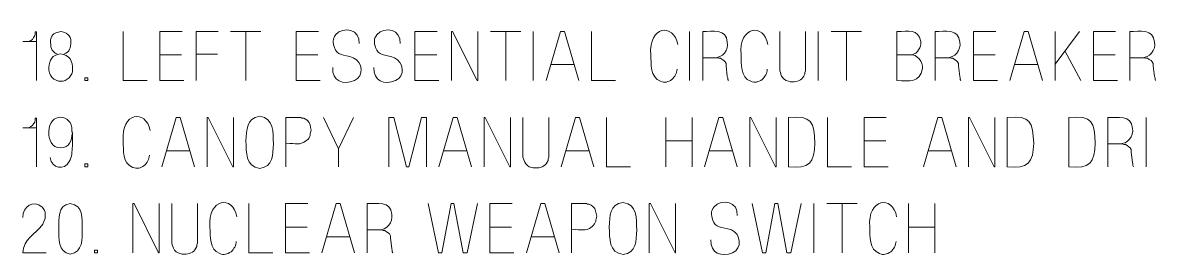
# Model space of a CAD drawing. Header units: millimetres. Extents: x 0.4 to 14.3, y 0.4 to 10.4.
# Drawn here: x 0.577 to 2.193, y 6.252 to 6.586 of the extents above; entities that cross this region are included whole.
import ezdxf

# ---------------------------------------------------------------- set-up
doc = ezdxf.new("R2010")
doc.units = ezdxf.units.MM
doc.layers.add('PDF_Geometry', color=7, linetype='Continuous')

msp = doc.modelspace()

# ---------------------------------------------------------------- linework, layer by layer
at = {"layer": 'PDF_Geometry', "lineweight": 15}
for points in [[(0.5967, 6.5031), (0.5967, 6.5724), (0.595, 6.5724), (0.595, 6.5692), (0.5942, 6.5667), (0.5926, 6.5643), (0.591, 6.5618), (0.5885, 6.5602), (0.5853, 6.5586), (0.5771, 6.5586)], [(0.7544, 6.5031), (0.7202, 6.5031), (0.7202, 6.5732)], [(0.8041, 6.5732), (0.7723, 6.5732), (0.7723, 6.5031), (0.8065, 6.5031)], [(0.8554, 6.5732), (0.8243, 6.5732), (0.8243, 6.5031)], [(0.9164, 6.5732), (0.8732, 6.5732)], [(0.8952, 6.5031), (0.8952, 6.5732)], [(0.9986, 6.5732), (0.9667, 6.5732), (0.9667, 6.5031), (1.001, 6.5031)], [(1.1679, 6.5732), (1.1361, 6.5732), (1.1361, 6.5031), (1.1703, 6.5031)], [(1.2257, 6.5732), (1.2257, 6.5031), (1.2249, 6.5031), (1.1898, 6.5732), (1.1882, 6.5732), (1.1882, 6.5031)], [(1.2868, 6.5732), (1.2435, 6.5732)], [(1.2655, 6.5031), (1.2655, 6.5732)], [(1.3046, 6.5732), (1.3046, 6.5031)], [(1.3697, 6.5031), (1.3493, 6.5732), (1.3436, 6.5732), (1.3232, 6.5031)], [(1.4218, 6.5031), (1.3875, 6.5031), (1.3875, 6.5732)], [(1.5275, 6.5732), (1.5275, 6.5031)], [(1.5461, 6.5732), (1.5461, 6.5031)], [(1.674, 6.5014), (1.6707, 6.5014), (1.6683, 6.5023), (1.665, 6.5031), (1.6625, 6.5047), (1.6601, 6.5072), (1.6585, 6.5096), (1.6577, 6.5121), (1.6568, 6.5145), (1.656, 6.517), (1.656, 6.5732)], [(1.6927, 6.5732), (1.6927, 6.517), (1.6919, 6.5145), (1.6919, 6.5121), (1.6903, 6.5096)], [(1.7106, 6.5732), (1.7106, 6.5031)], [(1.7724, 6.5732), (1.7292, 6.5732)], [(1.7512, 6.5031), (1.7512, 6.5732)], [(1.8228, 6.5732), (1.8228, 6.5031)], [(1.8773, 6.5732), (1.8773, 6.5031)], [(1.9637, 6.5732), (1.9318, 6.5732), (1.9318, 6.5031), (1.9661, 6.5031)], [(2.0304, 6.5031), (2.01, 6.5732), (2.0043, 6.5732), (1.9839, 6.5031)], [(2.0482, 6.5267), (2.0833, 6.5732)], [(2.0482, 6.5732), (2.0482, 6.5031)], [(2.1346, 6.5732), (2.1028, 6.5732), (2.1028, 6.5031), (2.1371, 6.5031)], [(2.1549, 6.5732), (2.1549, 6.5031)], [(0.5967, 6.5586), (0.582, 6.5586)], [(2.0621, 6.5455), (2.085, 6.5031)], [(0.7723, 6.5398), (0.8033, 6.5398)], [(0.8243, 6.5406), (0.8545, 6.5406)], [(0.9667, 6.5398), (0.9977, 6.5398)], [(1.1361, 6.5398), (1.1671, 6.5398)], [(1.5828, 6.5031), (1.582, 6.5047), (1.582, 6.5072), (1.5812, 6.5088), (1.5796, 6.5243), (1.5796, 6.5276), (1.5779, 6.53), (1.5763, 6.5316), (1.5739, 6.5333), (1.5714, 6.5349), (1.569, 6.5349), (1.5665, 6.5357), (1.5461, 6.5357)], [(1.914, 6.5031), (1.9132, 6.5047), (1.9132, 6.5072), (1.9124, 6.5088), (1.9107, 6.5243), (1.9107, 6.5276), (1.9091, 6.53), (1.9075, 6.5316), (1.905, 6.5333), (1.9026, 6.5349), (1.9001, 6.5349), (1.8977, 6.5357), (1.8773, 6.5357)], [(1.9318, 6.5398), (1.9628, 6.5398)], [(2.1028, 6.5398), (2.1338, 6.5398)], [(2.1916, 6.5031), (2.1908, 6.5047), (2.1908, 6.5072), (2.19, 6.5088), (2.1883, 6.5243), (2.1883, 6.5276), (2.1867, 6.53), (2.1851, 6.5316), (2.1826, 6.5333), (2.1802, 6.5349), (2.1777, 6.5349), (2.1753, 6.5357), (2.1549, 6.5357)], [(1.3297, 6.5259), (1.3632, 6.5259)], [(1.9905, 6.5259), (2.0239, 6.5259)], [(0.5967, 6.3806), (0.5967, 6.4499), (0.595, 6.4499), (0.595, 6.4467), (0.5942, 6.4442), (0.5926, 6.4418), (0.591, 6.4393), (0.5885, 6.4377), (0.5853, 6.4361), (0.5771, 6.4361)], [(0.822, 6.3806), (0.8016, 6.4507), (0.7959, 6.4507), (0.7755, 6.3806)], [(0.8774, 6.4507), (0.8774, 6.3806), (0.8766, 6.3806), (0.8415, 6.4507), (0.8399, 6.4507), (0.8399, 6.3806)], [(0.9824, 6.4467), (0.9799, 6.4483), (0.9775, 6.4499), (0.975, 6.4499), (0.9734, 6.4507), (0.9522, 6.4507), (0.9522, 6.3806)], [(1.0483, 6.4507), (1.0271, 6.4059), (1.0059, 6.4507)], [(1.1525, 6.3806), (1.1525, 6.4507), (1.1452, 6.4507), (1.1272, 6.3806), (1.124, 6.3806), (1.106, 6.4507), (1.0987, 6.4507), (1.0987, 6.3806)], [(1.2168, 6.3806), (1.1964, 6.4507), (1.1907, 6.4507), (1.1703, 6.3806)], [(1.2722, 6.4507), (1.2722, 6.3806), (1.2714, 6.3806), (1.2363, 6.4507), (1.2347, 6.4507), (1.2347, 6.3806)], [(1.308, 6.3789), (1.3047, 6.3789), (1.3023, 6.3797), (1.299, 6.3806), (1.2966, 6.3822), (1.2941, 6.3847), (1.2925, 6.3871), (1.2917, 6.3895), (1.2908, 6.392), (1.29, 6.3944), (1.29, 6.4507)], [(1.3267, 6.4507), (1.3267, 6.3944), (1.3259, 6.392), (1.3259, 6.3895), (1.3243, 6.3871)], [(1.3911, 6.3806), (1.3707, 6.4507), (1.365, 6.4507), (1.3446, 6.3806)], [(1.4432, 6.3806), (1.4089, 6.3806), (1.4089, 6.4507)], [(1.4935, 6.4507), (1.4935, 6.3806)], [(1.531, 6.4507), (1.531, 6.3806)], [(1.5953, 6.3806), (1.5749, 6.4507), (1.5692, 6.4507), (1.5488, 6.3806)], [(1.6507, 6.4507), (1.6507, 6.3806), (1.6499, 6.3806), (1.6148, 6.4507), (1.6132, 6.4507), (1.6132, 6.3806)], [(1.6685, 6.4507), (1.6685, 6.3806)], [(1.7581, 6.3806), (1.7239, 6.3806), (1.7239, 6.4507)], [(1.8078, 6.4507), (1.776, 6.4507), (1.776, 6.3806), (1.8102, 6.3806)], [(1.9071, 6.3806), (1.8867, 6.4507), (1.881, 6.4507), (1.8606, 6.3806)], [(1.9624, 6.4507), (1.9624, 6.3806), (1.9616, 6.3806), (1.9265, 6.4507), (1.9249, 6.4507), (1.9249, 6.3806)], [(1.9802, 6.4507), (1.9802, 6.3806)], [(2.0681, 6.4507), (2.0681, 6.3806)], [(2.1234, 6.4507), (2.1234, 6.3806)], [(2.178, 6.4507), (2.178, 6.3806)], [(0.5967, 6.4361), (0.582, 6.4361)], [(0.6471, 6.4312), (0.6479, 6.4287)], [(1.4935, 6.4173), (1.531, 6.4173)], [(1.776, 6.4173), (1.807, 6.4173)], [(0.7821, 6.4034), (0.8155, 6.4034)], [(1.0271, 6.4059), (1.0271, 6.3806)], [(1.1769, 6.4034), (1.2103, 6.4034)], [(1.3511, 6.4034), (1.3845, 6.4034)], [(1.5554, 6.4034), (1.5888, 6.4034)], [(1.8671, 6.4034), (1.9005, 6.4034)], [(2.1602, 6.3806), (2.1593, 6.3822), (2.1593, 6.3847), (2.1585, 6.3863), (2.1569, 6.4018), (2.1569, 6.405), (2.1553, 6.4075), (2.1536, 6.4091), (2.1512, 6.4108), (2.1488, 6.4124), (2.1463, 6.4124), (2.1438, 6.4132), (2.1234, 6.4132)], [(0.6048, 6.3233), (0.6065, 6.3209), (0.6081, 6.3184), (0.6089, 6.316), (0.6089, 6.307), (0.6073, 6.3029), (0.6057, 6.2988)], [(0.7716, 6.3282), (0.7716, 6.2581), (0.7708, 6.2581), (0.7357, 6.3282), (0.734, 6.3282), (0.734, 6.2581)], [(0.8073, 6.2564), (0.8041, 6.2564), (0.8016, 6.2572), (0.7984, 6.2581), (0.7959, 6.2597), (0.7935, 6.2621), (0.7918, 6.2646), (0.791, 6.267), (0.7902, 6.2695), (0.7894, 6.2719), (0.7894, 6.3282)], [(0.8261, 6.3282), (0.8261, 6.2719), (0.8253, 6.2695), (0.8253, 6.267), (0.8237, 6.2646)], [(0.9336, 6.2581), (0.8993, 6.2581), (0.8993, 6.3282)], [(0.9832, 6.3282), (0.9514, 6.3282), (0.9514, 6.2581), (0.9856, 6.2581)], [(1.05, 6.2581), (1.0296, 6.3282), (1.0239, 6.3282), (1.0035, 6.2581)], [(1.0678, 6.3282), (1.0678, 6.2581)], [(1.225, 6.3282), (1.2103, 6.2581), (1.2046, 6.2581), (1.1916, 6.3282), (1.1875, 6.3282), (1.1744, 6.2581), (1.1695, 6.2581), (1.1548, 6.3282)], [(1.2747, 6.3282), (1.2428, 6.3282), (1.2428, 6.2581), (1.2771, 6.2581)], [(1.3414, 6.2581), (1.321, 6.3282), (1.3153, 6.3282), (1.2949, 6.2581)], [(1.3894, 6.3242), (1.387, 6.3258), (1.3845, 6.3274), (1.3821, 6.3274), (1.3805, 6.3282), (1.3593, 6.3282), (1.3593, 6.2581)], [(1.5075, 6.3282), (1.5075, 6.2581), (1.5067, 6.2581), (1.4716, 6.3282), (1.47, 6.3282), (1.47, 6.2581)], [(1.6866, 6.3282), (1.6719, 6.2581), (1.6662, 6.2581), (1.6531, 6.3282), (1.6491, 6.3282), (1.636, 6.2581), (1.6311, 6.2581), (1.6164, 6.3282)], [(1.7044, 6.3282), (1.7044, 6.2581)], [(1.7663, 6.3282), (1.7231, 6.3282)], [(1.7451, 6.2581), (1.7451, 6.3282)], [(1.8395, 6.3282), (1.8395, 6.2581)], [(1.877, 6.3282), (1.877, 6.2581)], [(0.9514, 6.2948), (0.9824, 6.2948)], [(1.1045, 6.2581), (1.1037, 6.2597), (1.1037, 6.2621), (1.1029, 6.2638), (1.1013, 6.2793), (1.1013, 6.2825), (1.0996, 6.285), (1.098, 6.2866), (1.0955, 6.2882), (1.0931, 6.2899), (1.0906, 6.2899), (1.0882, 6.2907), (1.0678, 6.2907)], [(1.2428, 6.2948), (1.2738, 6.2948)], [(1.8395, 6.2948), (1.877, 6.2948)], [(1.01, 6.2809), (1.0434, 6.2809)], [(1.3014, 6.2809), (1.3349, 6.2809)], [(0.5771, 6.2581), (0.6105, 6.2581)]]:
    msp.add_lwpolyline(points, dxfattribs=at)
msp.add_lwpolyline([(1.8228, 6.5398), (1.8415, 6.5398), (1.844, 6.5398), (1.8464, 6.5406), (1.8497, 6.5423), (1.8521, 6.5447), (1.8538, 6.5471, 0.200049), (1.857, 6.5586)], format="xyb", dxfattribs=at)
for points in [[(0.6698, 6.5072), (0.6658, 6.5072), (0.6658, 6.5031), (0.6698, 6.5031)], [(0.6698, 6.3847), (0.6658, 6.3847), (0.6658, 6.3806), (0.6698, 6.3806)], [(0.6837, 6.2621), (0.6796, 6.2621), (0.6796, 6.2581), (0.6837, 6.2581)]]:
    msp.add_lwpolyline(points, close=True, dxfattribs=at)
for points in [[(1.0564, 6.5561), (1.0586, 6.5756), (1.0342, 6.5812), (1.0229, 6.5684)], [(1.115, 6.5561), (1.1173, 6.5756), (1.0928, 6.5812), (1.0815, 6.5684)], [(1.5105, 6.5545), (1.5051, 6.5855), (1.4688, 6.581), (1.4721, 6.5398)], [(1.5812, 6.5578), (1.58, 6.5778), (1.5598, 6.5727), (1.5461, 6.5732)], [(1.639, 6.5545), (1.6336, 6.5855), (1.5973, 6.581), (1.6007, 6.5398)], [(1.857, 6.5586), (1.8529, 6.5779), (1.8391, 6.5727), (1.8228, 6.5732)], [(1.9124, 6.5578), (1.9111, 6.5778), (1.891, 6.5727), (1.8773, 6.5732)], [(2.19, 6.5578), (2.1888, 6.5778), (2.1685, 6.5727), (2.1549, 6.5732)], [(0.6169, 6.561), (0.6167, 6.5509), (0.6166, 6.5454), (0.6267, 6.5406)], [(0.6308, 6.5732), (0.6224, 6.5703), (0.6189, 6.5707), (0.6169, 6.561)], [(0.6455, 6.5586), (0.6465, 6.5676), (0.6387, 6.5722), (0.6308, 6.5732)], [(1.0229, 6.5684), (1.0185, 6.5623), (1.019, 6.5571), (1.0213, 6.5504)], [(1.0815, 6.5684), (1.0772, 6.5623), (1.0776, 6.5571), (1.0799, 6.5504)], [(0.6357, 6.5406), (0.6443, 6.5447), (0.6459, 6.5494), (0.6455, 6.5586)], [(1.0213, 6.5504), (1.0249, 6.5381), (1.034, 6.5409), (1.0482, 6.5357)], [(1.0799, 6.5504), (1.0836, 6.5381), (1.0926, 6.5409), (1.1068, 6.5357)], [(1.5624, 6.5357), (1.5741, 6.5352), (1.5838, 6.5468), (1.5812, 6.5578)], [(1.8936, 6.5357), (1.9052, 6.5352), (1.915, 6.5467), (1.9124, 6.5578)], [(2.1712, 6.5357), (2.1828, 6.5351), (2.1926, 6.5468), (2.19, 6.5578)], [(0.6308, 6.5414), (0.6193, 6.5394), (0.615, 6.5329), (0.6145, 6.5218)], [(0.6479, 6.5186), (0.6484, 6.531), (0.6443, 6.5398), (0.6308, 6.5414)], [(1.0482, 6.5357), (1.0615, 6.5298), (1.0639, 6.5096), (1.0498, 6.5031)], [(1.1068, 6.5357), (1.1201, 6.5298), (1.1226, 6.5096), (1.1085, 6.5031)], [(1.4721, 6.5398), (1.4727, 6.5271), (1.4712, 6.5075), (1.486, 6.5023)], [(1.6007, 6.5398), (1.6012, 6.5271), (1.5997, 6.5075), (1.6145, 6.5023)], [(1.8595, 6.5202), (1.8606, 6.5294), (1.8515, 6.5413), (1.8415, 6.5398)], [(0.6145, 6.5218), (0.6127, 6.5114), (0.6218, 6.5016), (0.6316, 6.5023)], [(0.6316, 6.5023), (0.6392, 6.5015), (0.6491, 6.5108), (0.6479, 6.5186)], [(1.0498, 6.5031), (1.034, 6.4968), (1.0177, 6.5025), (1.0188, 6.5218)], [(1.1085, 6.5031), (1.0926, 6.4968), (1.0763, 6.5025), (1.0775, 6.5218)], [(1.5023, 6.5047), (1.5064, 6.5086), (1.5094, 6.5137), (1.5097, 6.5194)], [(1.6309, 6.5047), (1.6349, 6.5086), (1.6379, 6.5137), (1.6382, 6.5194)], [(1.8228, 6.5031), (1.8401, 6.5026), (1.856, 6.4999), (1.8595, 6.5202)], [(1.486, 6.5023), (1.4924, 6.4996), (1.4964, 6.5012), (1.5023, 6.5047)], [(1.6145, 6.5023), (1.621, 6.4996), (1.6249, 6.5012), (1.6309, 6.5047)], [(1.6903, 6.5096), (1.6873, 6.5034), (1.6804, 6.5012), (1.674, 6.5014)], [(0.7585, 6.432), (0.7532, 6.463), (0.7168, 6.4585), (0.7202, 6.4173)], [(0.6471, 6.432), (0.6483, 6.4565), (0.614, 6.4591), (0.6145, 6.4303)], [(0.9148, 6.4524), (0.8955, 6.4492), (0.8962, 6.4333), (0.8952, 6.4173)], [(0.9344, 6.4132), (0.9337, 6.4298), (0.9354, 6.4493), (0.9148, 6.4524)], [(0.9881, 6.4328), (0.9866, 6.438), (0.9873, 6.4426), (0.9824, 6.4467)], [(1.7061, 6.414), (1.7052, 6.4436), (1.7016, 6.4542), (1.6685, 6.4507)], [(2.0178, 6.414), (2.0169, 6.4436), (2.0133, 6.4542), (1.9802, 6.4507)], [(2.1056, 6.414), (2.1048, 6.4436), (2.1011, 6.4542), (2.0681, 6.4507)], [(2.1585, 6.4352), (2.1573, 6.4553), (2.1371, 6.4501), (2.1234, 6.4507)], [(0.6145, 6.4303), (0.6135, 6.4196), (0.6187, 6.4076), (0.6308, 6.4075)], [(0.6479, 6.4099), (0.6475, 6.4158), (0.6488, 6.427), (0.6471, 6.432)], [(0.9816, 6.4181), (0.9882, 6.4235), (0.9861, 6.4277), (0.9881, 6.4328)], [(2.1398, 6.4132), (2.1514, 6.4126), (2.1611, 6.4242), (2.1585, 6.4352)], [(0.6308, 6.4075), (0.6447, 6.4075), (0.6463, 6.418), (0.6479, 6.4287)], [(0.7202, 6.4173), (0.7207, 6.4046), (0.7192, 6.385), (0.734, 6.3797)], [(0.8952, 6.4173), (0.8958, 6.401), (0.8944, 6.3812), (0.9148, 6.3781)], [(0.9522, 6.4132), (0.9681, 6.4152), (0.9701, 6.4094), (0.9816, 6.4181)], [(1.6685, 6.3806), (1.6976, 6.3767), (1.7058, 6.3872), (1.7061, 6.414)], [(1.9802, 6.3806), (2.0093, 6.3767), (2.0175, 6.3872), (2.0178, 6.414)], [(2.0681, 6.3806), (2.0972, 6.3767), (2.1054, 6.3872), (2.1056, 6.414)], [(0.6431, 6.3879), (0.6483, 6.3952), (0.6468, 6.4017), (0.6479, 6.4099)], [(0.9148, 6.3781), (0.9337, 6.381), (0.9336, 6.3977), (0.9344, 6.4132)], [(0.6161, 6.3936), (0.618, 6.3774), (0.6371, 6.3751), (0.6431, 6.3879)], [(0.734, 6.3797), (0.7405, 6.3771), (0.7444, 6.3786), (0.7504, 6.3822)], [(0.7504, 6.3822), (0.7544, 6.3861), (0.7574, 6.3912), (0.7577, 6.3969)], [(1.3243, 6.3871), (1.3213, 6.3809), (1.3144, 6.3786), (1.308, 6.3789)], [(0.5771, 6.3086), (0.577, 6.3234), (0.5926, 6.3346), (0.6048, 6.3233)], [(0.8823, 6.3095), (0.8769, 6.3405), (0.8406, 6.336), (0.8439, 6.2948)], [(1.5953, 6.3111), (1.5976, 6.3305), (1.5732, 6.3361), (1.5619, 6.3233)], [(1.8225, 6.3095), (1.8171, 6.3405), (1.7808, 6.3359), (1.7841, 6.2948)], [(0.6447, 6.3282), (0.6263, 6.3252), (0.6289, 6.307), (0.6284, 6.2923)], [(0.6618, 6.2923), (0.6613, 6.3072), (0.6639, 6.3259), (0.6447, 6.3282)], [(1.1029, 6.3127), (1.1016, 6.3328), (1.0815, 6.3276), (1.0678, 6.3282)], [(1.3952, 6.3103), (1.3936, 6.3155), (1.3944, 6.3201), (1.3894, 6.3242)], [(1.4326, 6.3299), (1.4132, 6.3267), (1.4139, 6.3107), (1.413, 6.2948)], [(1.4521, 6.2907), (1.4515, 6.3073), (1.4532, 6.3268), (1.4326, 6.3299)], [(1.5619, 6.3233), (1.5575, 6.3173), (1.558, 6.3121), (1.5603, 6.3054)], [(1.0841, 6.2907), (1.0957, 6.2901), (1.1055, 6.3017), (1.1029, 6.3127)], [(1.3886, 6.2956), (1.3952, 6.301), (1.3931, 6.3052), (1.3952, 6.3103)], [(1.5603, 6.3054), (1.5639, 6.2931), (1.5731, 6.2958), (1.5872, 6.2907)], [(0.6057, 6.2988), (0.595, 6.2842), (0.5778, 6.2781), (0.5771, 6.2581)], [(0.6284, 6.2923), (0.6285, 6.2785), (0.6269, 6.2595), (0.6447, 6.2564)], [(0.6447, 6.2564), (0.6632, 6.2586), (0.6617, 6.2784), (0.6618, 6.2923)], [(0.8439, 6.2948), (0.8445, 6.2821), (0.843, 6.2625), (0.8578, 6.2572)], [(1.3593, 6.2907), (1.3752, 6.2927), (1.3772, 6.2869), (1.3886, 6.2956)], [(1.413, 6.2948), (1.4135, 6.2784), (1.4122, 6.2587), (1.4326, 6.2556)], [(1.4326, 6.2556), (1.4515, 6.2585), (1.4514, 6.2752), (1.4521, 6.2907)], [(1.5872, 6.2907), (1.6005, 6.2848), (1.6029, 6.2646), (1.5888, 6.2581)], [(1.7841, 6.2948), (1.7847, 6.2821), (1.7832, 6.2625), (1.798, 6.2572)], [(0.8741, 6.2597), (0.8782, 6.2636), (0.8812, 6.2687), (0.8815, 6.2744)], [(1.5888, 6.2581), (1.573, 6.2518), (1.5567, 6.2575), (1.5578, 6.2768)], [(1.8143, 6.2597), (1.8184, 6.2636), (1.8213, 6.2687), (1.8217, 6.2744)], [(0.8237, 6.2646), (0.8207, 6.2584), (0.8138, 6.2561), (0.8073, 6.2564)], [(0.8578, 6.2572), (0.8642, 6.2546), (0.8682, 6.2561), (0.8741, 6.2597)], [(1.798, 6.2572), (1.8044, 6.2546), (1.8084, 6.2561), (1.8143, 6.2597)]]:
    msp.add_open_spline(points, degree=3, dxfattribs=at)

doc.saveas('drawing.dxf')
